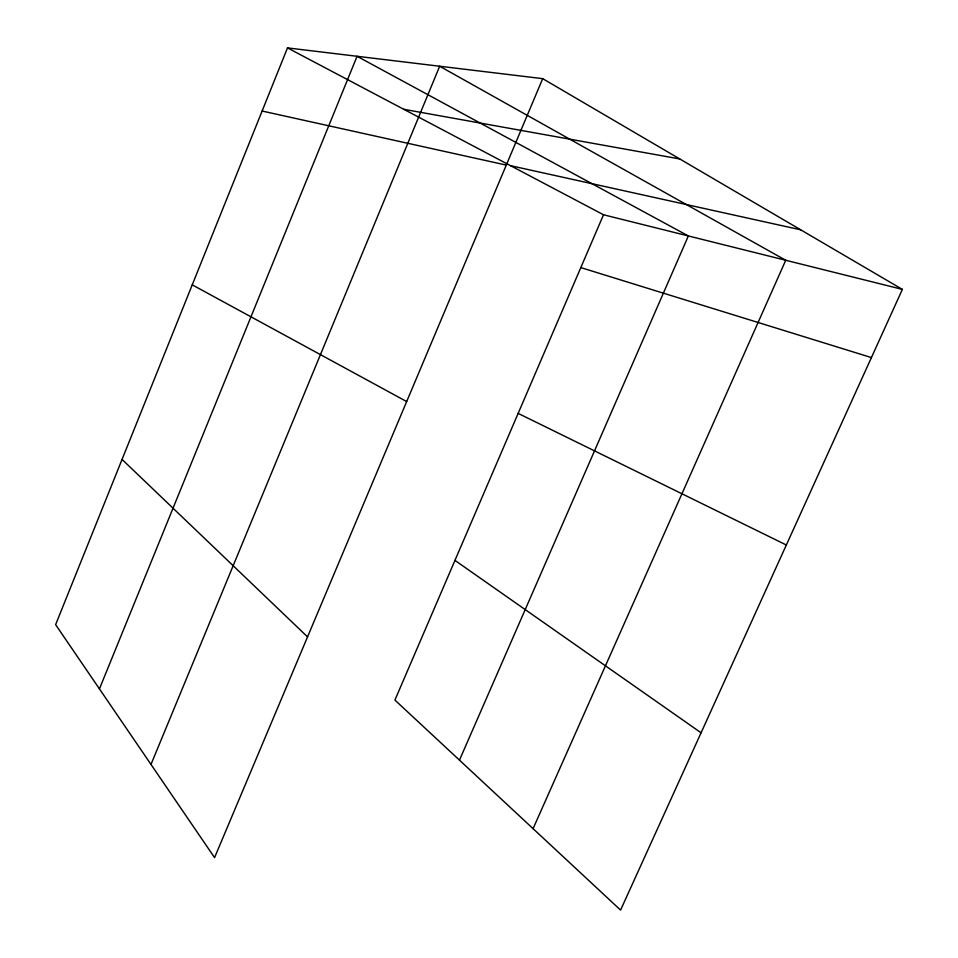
<?xml version="1.0" encoding="UTF-8"?>
<svg xmlns="http://www.w3.org/2000/svg" width="958" height="958" viewBox="0 0 958 958"><rect width="100%" height="100%" fill="white"/><g stroke="black" fill="none" stroke-linecap="round" stroke-linejoin="round"><path stroke-width="1.44" d="M542.695 78.652L287.496 47.9L55.624 624.676L214.568 857.614L542.695 78.652L902.376 289.388L620.58 910.1L394.924 700.07L603.516 214.772L902.376 289.388M99.44 688.898L357.071 56.282L688.359 235.955L459.469 760.137M150.993 764.448L439.674 66.246L785.74 260.265L533.067 828.646M403.773 109.296L679.749 158.956M510.554 165.686L800.708 229.812M262.121 111.032L506.291 165.099M580.811 267.593L871.409 357.574M518.146 413.389L786.326 544.994M287.496 47.9L603.516 214.772M192.247 284.849L406.671 401.57M454.966 560.394L701.076 732.786M122.061 459.433L307.542 636.878"/></g></svg>
